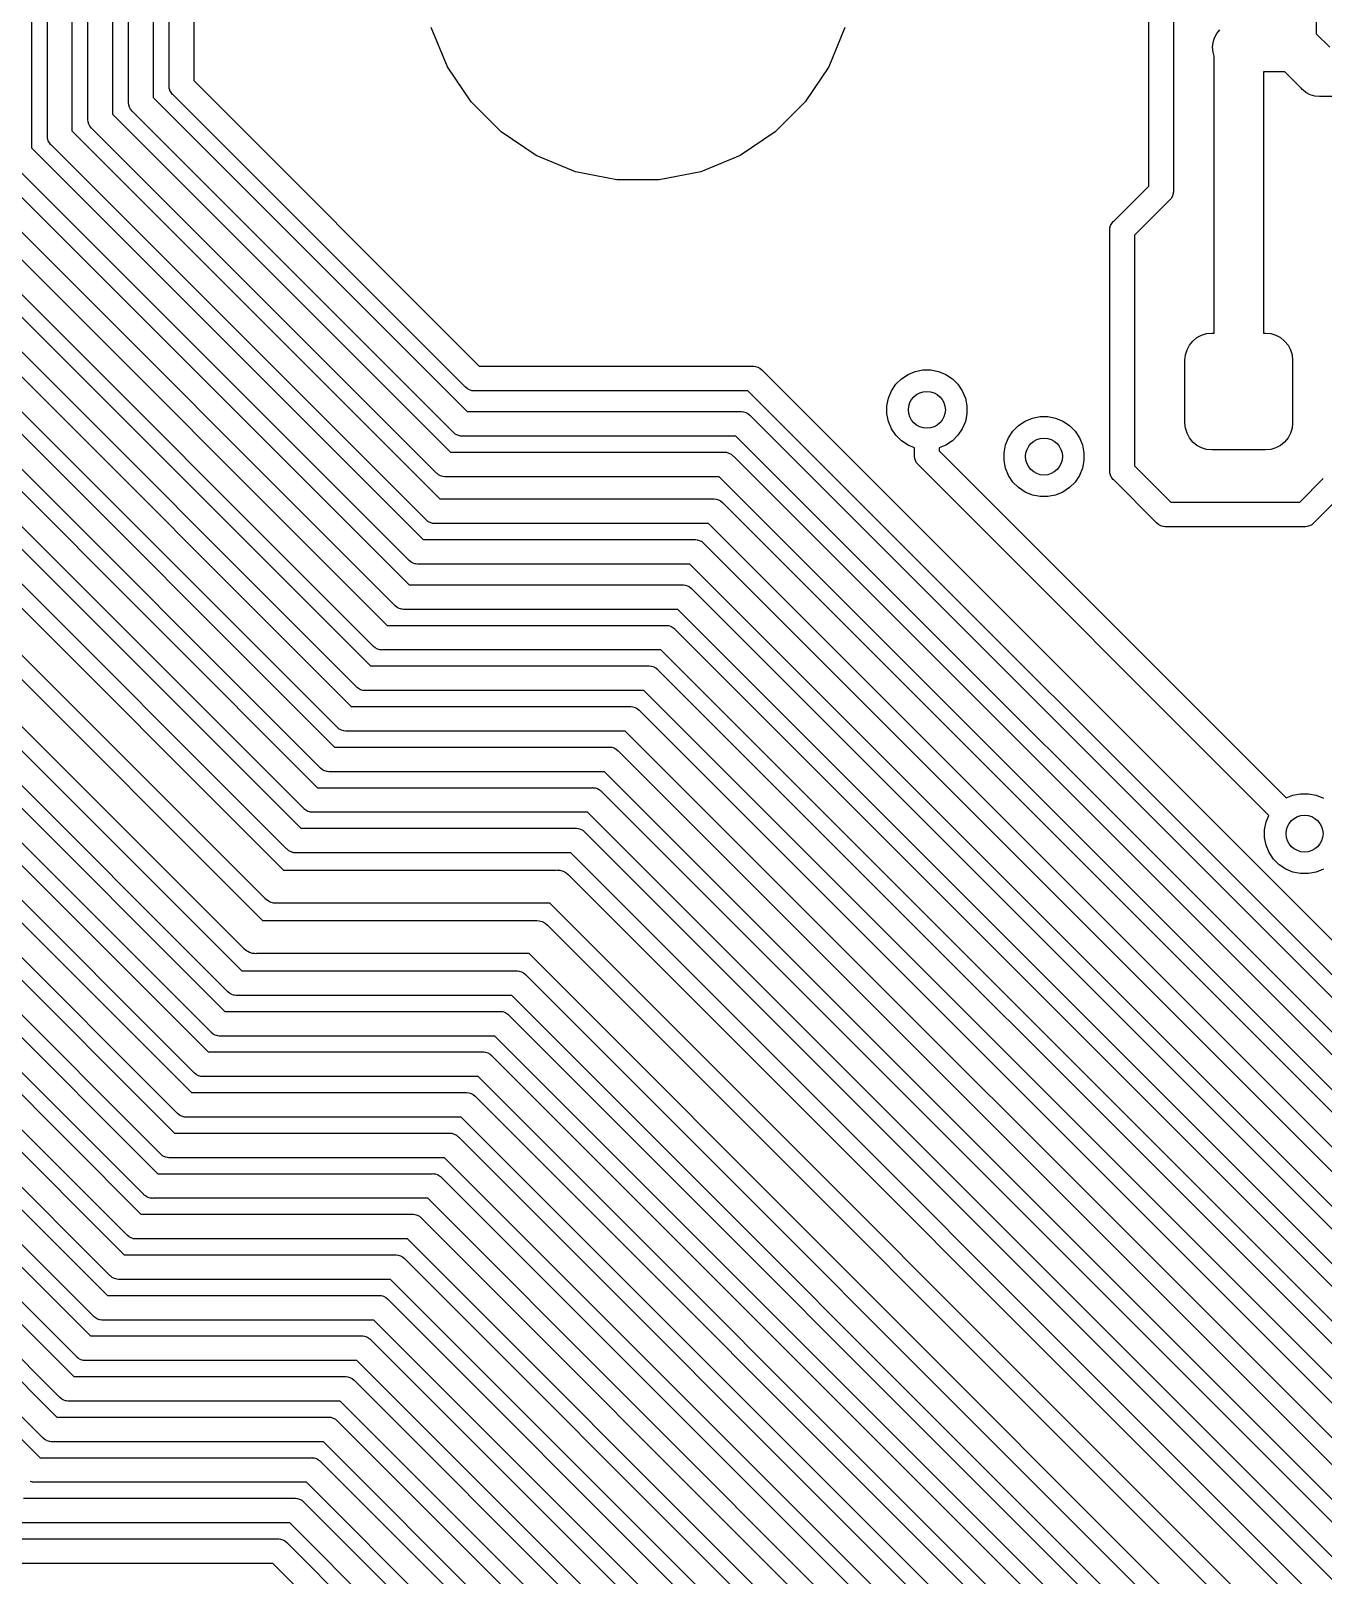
# Model space of a CAD drawing. Extents: x 1 to 84, y 1 to 137.
# Drawn here: x 23.14 to 33.65, y 37.52 to 50.08 of the extents above; entities that cross this region are included whole.
import ezdxf

# ---------------------------------------------------------------- set-up
doc = ezdxf.new("R2010")
doc.units = 0
doc.layers.add('BLACK', color=7, linetype='CONTINUOUS')

msp = doc.modelspace()

# ---------------------------------------------------------------- linework, layer by layer
at = {"layer": 'BLACK', "linetype": 'CONTINUOUS'}
for p, q in [((23.14, 108.799), (23.14, 49.1326)), ((23.27, 49.2328), (23.27, 108.698)), ((23.47, 108.662), (23.47, 49.2693)), ((23.6, 49.3695), (23.6, 108.395)), ((23.8, 108.359), (23.8, 49.406)), ((23.93, 49.5062), (23.93, 108.125)), ((24.13, 108.089), (24.13, 49.5427)), ((24.26, 49.6429), (24.26, 107.955)), ((24.46, 107.919), (24.46, 49.6794)), ((32.2305, 48.8209), (32.2305, 52.3001)), ((32.4305, 52.3366), (32.4305, 48.7844)), ((33.5935, 51.0037), (33.5935, 50.0593)), ((26.5252, 49.7921), (26.3933, 50.1105)), ((29.7587, 50.1105), (29.6268, 49.7921)), ((32.7529, 49.9892), (32.7643, 50.0269)), ((32.7643, 50.0269), (32.7829, 50.0617)), ((32.7829, 50.0617), (32.8079, 50.0921)), ((33.5935, 50.0593), (33.7028, 49.95)), ((32.749, 49.95), (32.7529, 49.9892)), ((32.7529, 49.9108), (32.749, 49.95)), ((32.7625, 49.8791), (32.7529, 49.9108)), ((32.7625, 47.625), (32.7625, 49.8791)), ((26.7167, 49.5054), (26.5252, 49.7921)), ((29.6268, 49.7921), (29.4353, 49.5054)), ((33.3372, 49.75), (33.1625, 49.75)), ((33.1625, 49.75), (33.1625, 47.625)), ((33.4716, 49.6155), (33.3372, 49.75)), ((24.2595, 49.638), (24.26, 49.6429)), ((24.2615, 49.6184), (24.2595, 49.638)), ((24.2665, 49.6018), (24.2615, 49.6184)), ((24.46, 49.6794), (26.7839, 47.3555)), ((23.9295, 49.5013), (23.93, 49.5062)), ((23.9315, 49.4817), (23.9295, 49.5013)), ((24.13, 49.5427), (26.6857, 46.987)), ((24.2672, 49.5995), (24.2665, 49.6018)), ((24.2765, 49.5822), (24.2672, 49.5995)), ((24.289, 49.5669), (24.2765, 49.5822)), ((24.2928, 49.5638), (24.289, 49.5669)), ((26.6683, 47.1883), (24.2928, 49.5638)), ((26.9604, 49.2617), (26.7167, 49.5054)), ((29.4353, 49.5054), (29.1916, 49.2617)), ((33.4779, 49.6079), (33.4716, 49.6155)), ((33.4855, 49.6016), (33.4779, 49.6079)), ((33.5083, 49.5829), (33.4855, 49.6016)), ((33.4855, 49.6016), (33.4855, 49.6016)), ((33.5431, 49.5643), (33.5083, 49.5829)), ((33.5808, 49.5529), (33.5431, 49.5643)), ((33.62, 49.549), (33.5808, 49.5529)), ((33.6298, 49.55), (33.62, 49.549)), ((34.02, 49.55), (33.6298, 49.55)), ((23.5995, 49.3646), (23.6, 49.3695)), ((23.8, 49.406), (26.549, 46.657)), ((23.9371, 49.4631), (23.9315, 49.4817)), ((23.9372, 49.4628), (23.9371, 49.4631)), ((23.9465, 49.4455), (23.9372, 49.4628)), ((23.959, 49.4302), (23.9465, 49.4455)), ((23.9628, 49.4271), (23.959, 49.4302)), ((26.5701, 46.8198), (23.9628, 49.4271)), ((23.47, 49.2693), (26.4633, 46.276)), ((23.6, 49.3597), (23.5995, 49.3646)), ((23.6014, 49.345), (23.6, 49.3597)), ((23.6, 49.3597), (23.6, 49.3597)), ((23.6072, 49.3261), (23.6014, 49.345)), ((23.6165, 49.3088), (23.6072, 49.3261)), ((23.6289, 49.2935), (23.6165, 49.3088)), ((23.6328, 49.2904), (23.6289, 49.2935)), ((26.4334, 46.4898), (23.6328, 49.2904)), ((27.2471, 49.0702), (26.9604, 49.2617)), ((29.1916, 49.2617), (28.9049, 49.0702)), ((23.14, 49.1326), (26.3266, 45.946)), ((23.2695, 49.2279), (23.27, 49.2328)), ((23.2714, 49.2083), (23.2695, 49.2279)), ((23.2771, 49.1898), (23.2714, 49.2083)), ((23.2772, 49.1894), (23.2771, 49.1898)), ((23.2864, 49.1721), (23.2772, 49.1894)), ((23.2989, 49.1568), (23.2864, 49.1721)), ((23.3027, 49.1537), (23.2989, 49.1568)), ((26.3477, 46.1088), (23.3027, 49.1537)), ((22.8, 48.9899), (26.2124, 45.5775)), ((26.211, 45.7787), (22.9727, 49.017)), ((27.5655, 48.9383), (27.2471, 49.0702)), ((28.9049, 49.0702), (28.5865, 48.9383)), ((26.0968, 45.4103), (22.6328, 48.8743)), ((27.9036, 48.871), (27.5655, 48.9383)), ((28.2484, 48.871), (27.9036, 48.871)), ((28.5865, 48.9383), (28.2484, 48.871)), ((22.47, 48.8119), (26.0344, 45.2475)), ((31.9458, 48.5362), (32.2305, 48.8209)), ((32.4233, 48.741), (32.4202, 48.7351)), ((32.4291, 48.7599), (32.4233, 48.741)), ((32.4296, 48.7656), (32.4291, 48.7599)), ((32.4305, 48.7746), (32.4296, 48.7656)), ((32.4305, 48.7844), (32.431, 48.7795)), ((32.431, 48.7795), (32.4305, 48.7746)), ((32.4305, 48.7746), (32.4305, 48.7746)), ((22.14, 48.6752), (25.8977, 44.9175)), ((25.9188, 45.0802), (22.3028, 48.6963)), ((32.3977, 48.7053), (32.113, 48.4206)), ((32.4016, 48.7084), (32.3977, 48.7053)), ((32.414, 48.7237), (32.4016, 48.7084)), ((32.4202, 48.7351), (32.414, 48.7237)), ((21.81, 48.5194), (25.7419, 44.5875)), ((25.7821, 44.7502), (21.9727, 48.5596)), ((31.9144, 48.4816), (31.9202, 48.5005)), ((31.9202, 48.5005), (31.9295, 48.5178)), ((31.9295, 48.5178), (31.9419, 48.5331)), ((31.9419, 48.5331), (31.9458, 48.5362)), ((21.48, 48.3828), (25.6053, 44.2575)), ((25.6263, 44.4202), (21.6427, 48.4038)), ((31.9125, 48.462), (31.913, 48.4669)), ((31.913, 48.4571), (31.9125, 48.462)), ((31.913, 48.4669), (31.9144, 48.4816)), ((31.913, 48.4669), (31.913, 48.4669)), ((31.913, 46.5099), (31.913, 48.4571)), ((32.113, 48.4206), (32.113, 46.5464)), ((21.1499, 48.2461), (25.4686, 43.9275)), ((25.4897, 44.0902), (21.3127, 48.2672)), ((25.353, 43.7602), (20.9827, 48.1305)), ((25.2163, 43.4302), (20.6527, 47.9938)), ((20.8199, 48.1094), (25.3319, 43.5974)), ((20.4799, 47.9685), (25.191, 43.2574)), ((20.0699, 47.7987), (25.0212, 42.8474)), ((25.035, 43.0317), (20.2542, 47.8125)), ((19.6599, 47.6289), (24.8514, 42.4374)), ((24.8651, 42.6216), (19.8441, 47.6426)), ((32.6222, 47.5881), (32.66, 47.6083)), ((32.66, 47.6083), (32.7011, 47.6208)), ((32.7011, 47.6208), (32.7437, 47.625)), ((32.7437, 47.625), (32.7625, 47.625)), ((33.1625, 47.625), (33.1812, 47.625)), ((33.1812, 47.625), (33.2239, 47.6208)), ((33.2239, 47.6208), (33.265, 47.6083)), ((33.265, 47.6083), (33.3028, 47.5881)), ((19.3299, 47.4922), (24.7147, 42.1074)), ((24.7358, 42.2702), (19.4927, 47.5133)), ((32.5292, 47.4489), (32.5417, 47.49)), ((32.5417, 47.49), (32.5619, 47.5278)), ((32.5619, 47.5278), (32.5891, 47.5609)), ((32.5891, 47.5609), (32.6222, 47.5881)), ((33.3028, 47.5881), (33.3359, 47.5609)), ((33.3359, 47.5609), (33.3631, 47.5278)), ((33.3631, 47.5278), (33.3833, 47.49)), ((33.3833, 47.49), (33.3958, 47.4489)), ((24.5991, 41.9402), (19.1627, 47.3766)), ((32.525, 47.4062), (32.5292, 47.4489)), ((32.525, 46.8937), (32.525, 47.4062)), ((33.3958, 47.4489), (33.4, 47.4062)), ((33.4, 47.4062), (33.4, 46.8937)), ((24.4624, 41.6101), (18.8326, 47.2399)), ((18.9999, 47.3555), (24.578, 41.7774)), ((26.7839, 47.3555), (29.0063, 47.3555)), ((29.0063, 47.3555), (29.0112, 47.356)), ((29.0112, 47.356), (29.0161, 47.3555)), ((29.0161, 47.3555), (29.0161, 47.3555)), ((29.0161, 47.3555), (29.0308, 47.3541)), ((29.0308, 47.3541), (29.0497, 47.3483)), ((29.0497, 47.3483), (29.067, 47.339)), ((29.067, 47.339), (29.0823, 47.3266)), ((29.0823, 47.3266), (29.0854, 47.3227)), ((29.0854, 47.3227), (35.8505, 40.5576)), ((30.1731, 47.2087), (30.2183, 47.2539)), ((30.2183, 47.2539), (30.2716, 47.2895)), ((30.2716, 47.2895), (30.3307, 47.314)), ((30.3307, 47.314), (30.3935, 47.3265)), ((30.3935, 47.3265), (30.4575, 47.3265)), ((30.4575, 47.3265), (30.5203, 47.314)), ((30.5203, 47.314), (30.5794, 47.2895)), ((30.5794, 47.2895), (30.6327, 47.2539)), ((30.6327, 47.2539), (30.6779, 47.2087)), ((18.6699, 47.2188), (24.4413, 41.4474)), ((26.6714, 47.1844), (26.6683, 47.1883)), ((26.6867, 47.172), (26.6714, 47.1844)), ((26.704, 47.1627), (26.6867, 47.172)), ((26.7229, 47.1569), (26.704, 47.1627)), ((26.7425, 47.155), (26.7229, 47.1569)), ((26.7474, 47.1555), (26.7425, 47.155)), ((28.9698, 47.1555), (26.7474, 47.1555)), ((35.7349, 40.3904), (28.9698, 47.1555)), ((30.113, 47.0963), (30.1375, 47.1554)), ((30.1375, 47.1554), (30.1731, 47.2087)), ((30.6779, 47.2087), (30.7135, 47.1554)), ((30.7135, 47.1554), (30.738, 47.0963)), ((18.3399, 47.0821), (24.3046, 41.1174)), ((24.3257, 41.2801), (18.5026, 47.1032)), ((26.6857, 46.987), (28.9081, 46.987)), ((28.9081, 46.987), (28.913, 46.9875)), ((28.913, 46.9875), (28.9179, 46.987)), ((28.9179, 46.987), (28.9179, 46.987)), ((28.9179, 46.987), (28.9326, 46.9856)), ((28.9326, 46.9856), (28.9514, 46.9798)), ((28.9514, 46.9798), (28.9688, 46.9706)), ((30.1005, 47.0335), (30.113, 47.0963)), ((30.1005, 46.9695), (30.1005, 47.0335)), ((30.738, 47.0963), (30.7505, 47.0335)), ((30.7505, 47.0335), (30.7505, 46.9695)), ((18.0099, 46.9454), (24.1679, 40.7874)), ((24.189, 40.9501), (18.1726, 46.9665)), ((28.9688, 46.9706), (28.984, 46.9581)), ((28.984, 46.9581), (28.9872, 46.9542)), ((28.9872, 46.9542), (35.7214, 40.22)), ((30.113, 46.9067), (30.1005, 46.9695)), ((30.1375, 46.8476), (30.113, 46.9067)), ((30.738, 46.9067), (30.7135, 46.8476)), ((30.7505, 46.9695), (30.738, 46.9067)), ((31.1256, 46.8277), (31.1708, 46.8729)), ((31.1708, 46.8729), (31.2241, 46.9085)), ((31.2241, 46.9085), (31.2832, 46.933)), ((31.2832, 46.933), (31.346, 46.9455)), ((31.346, 46.9455), (31.41, 46.9455)), ((31.41, 46.9455), (31.4728, 46.933)), ((31.4728, 46.933), (31.5319, 46.9085)), ((31.5319, 46.9085), (31.5852, 46.8729)), ((31.5852, 46.8729), (31.6304, 46.8277)), ((32.5292, 46.8511), (32.525, 46.8937)), ((33.4, 46.8937), (33.3958, 46.8511)), ((17.6798, 46.8087), (24.0312, 40.4573)), ((24.0523, 40.6201), (17.8426, 46.8298)), ((26.5732, 46.816), (26.5701, 46.8198)), ((26.5885, 46.8035), (26.5732, 46.816)), ((26.6058, 46.7942), (26.5885, 46.8035)), ((26.6159, 46.7911), (26.6058, 46.7942)), ((26.6247, 46.7885), (26.6159, 46.7911)), ((26.6283, 46.7881), (26.6247, 46.7885)), ((26.6394, 46.787), (26.6283, 46.7881)), ((26.6443, 46.7865), (26.6394, 46.787)), ((26.6394, 46.787), (26.6394, 46.787)), ((26.6492, 46.787), (26.6443, 46.7865)), ((28.8716, 46.787), (26.6492, 46.787)), ((35.6058, 40.0527), (28.8716, 46.787)), ((30.1731, 46.7943), (30.1375, 46.8476)), ((30.2183, 46.7491), (30.1731, 46.7943)), ((30.2716, 46.7135), (30.2183, 46.7491)), ((30.6327, 46.7491), (30.5794, 46.7135)), ((30.6779, 46.7943), (30.6327, 46.7491)), ((30.7135, 46.8476), (30.6779, 46.7943)), ((31.0655, 46.7153), (31.09, 46.7744)), ((31.09, 46.7744), (31.1256, 46.8277)), ((31.6304, 46.8277), (31.666, 46.7744)), ((31.666, 46.7744), (31.6905, 46.7153)), ((32.5417, 46.81), (32.5292, 46.8511)), ((32.5619, 46.7722), (32.5417, 46.81)), ((32.5891, 46.7391), (32.5619, 46.7722)), ((32.6222, 46.7119), (32.5891, 46.7391)), ((33.3359, 46.7391), (33.3028, 46.7119)), ((33.3631, 46.7722), (33.3359, 46.7391)), ((33.3833, 46.81), (33.3631, 46.7722)), ((33.3958, 46.8511), (33.3833, 46.81)), ((17.3498, 46.672), (23.8945, 40.1273)), ((23.9156, 40.2901), (17.5126, 46.6931)), ((26.549, 46.657), (28.7714, 46.657)), ((28.7714, 46.657), (28.7763, 46.6575)), ((28.7763, 46.6575), (28.7812, 46.657)), ((28.7812, 46.657), (28.7812, 46.657)), ((28.7812, 46.657), (28.7959, 46.6556)), ((28.7959, 46.6556), (28.8147, 46.6498)), ((28.8147, 46.6498), (28.8321, 46.6405)), ((28.8321, 46.6405), (28.8473, 46.6281)), ((28.8473, 46.6281), (28.8505, 46.6242)), ((28.8505, 46.6242), (35.5847, 39.89)), ((30.3255, 46.6911), (30.2716, 46.7135)), ((30.325, 46.6261), (30.3255, 46.631)), ((30.3255, 46.6212), (30.325, 46.6261)), ((30.3255, 46.631), (30.3255, 46.6911)), ((30.3269, 46.6065), (30.3255, 46.6212)), ((30.3255, 46.6212), (30.3255, 46.6212)), ((30.3327, 46.5877), (30.3269, 46.6065)), ((30.5794, 46.7135), (30.5255, 46.6911)), ((30.5255, 46.6911), (30.5255, 46.6675)), ((30.5255, 46.6675), (33.3494, 43.8437)), ((31.053, 46.6525), (31.0655, 46.7153)), ((31.053, 46.5885), (31.053, 46.6525)), ((31.6905, 46.7153), (31.703, 46.6525)), ((31.703, 46.6525), (31.703, 46.5885)), ((32.66, 46.6917), (32.6222, 46.7119)), ((32.7011, 46.6792), (32.66, 46.6917)), ((32.7437, 46.675), (32.7011, 46.6792)), ((33.1812, 46.675), (32.7437, 46.675)), ((33.2239, 46.6792), (33.1812, 46.675)), ((33.265, 46.6917), (33.2239, 46.6792)), ((33.3028, 46.7119), (33.265, 46.6917)), ((17.0198, 46.5353), (23.7578, 39.7973)), ((23.7789, 39.9601), (17.1826, 46.5564)), ((26.4365, 46.4859), (26.4334, 46.4898)), ((26.4403, 46.4828), (26.4365, 46.4859)), ((26.444, 46.4799), (26.4403, 46.4828)), ((26.4403, 46.4828), (26.4403, 46.4828)), ((26.4518, 46.4735), (26.444, 46.4799)), ((30.342, 46.5703), (30.3327, 46.5877)), ((30.3544, 46.5551), (30.342, 46.5703)), ((30.3583, 46.5519), (30.3544, 46.5551)), ((33.2079, 43.7022), (30.3583, 46.5519)), ((31.0655, 46.5257), (31.053, 46.5885)), ((31.09, 46.4666), (31.0655, 46.5257)), ((31.6905, 46.5257), (31.666, 46.4666)), ((31.703, 46.5885), (31.6905, 46.5257)), ((31.9125, 46.505), (31.913, 46.5099)), ((31.9144, 46.4854), (31.9125, 46.505)), ((31.9182, 46.4731), (31.9144, 46.4854)), ((32.113, 46.5464), (32.4094, 46.25)), ((16.6898, 46.3986), (23.6211, 39.4673)), ((23.6422, 39.6301), (16.8526, 46.4197)), ((26.4691, 46.4642), (26.4518, 46.4735)), ((26.488, 46.4584), (26.4691, 46.4642)), ((26.5027, 46.457), (26.488, 46.4584)), ((26.5076, 46.4565), (26.5027, 46.457)), ((26.5027, 46.457), (26.5027, 46.457)), ((26.5125, 46.457), (26.5076, 46.4565)), ((28.7349, 46.457), (26.5125, 46.457)), ((35.4691, 39.7227), (28.7349, 46.457)), ((31.1256, 46.4133), (31.09, 46.4666)), ((31.1708, 46.3681), (31.1256, 46.4133)), ((31.2241, 46.3325), (31.1708, 46.3681)), ((31.5852, 46.3681), (31.5319, 46.3325)), ((31.6304, 46.4133), (31.5852, 46.3681)), ((31.666, 46.4666), (31.6304, 46.4133)), ((31.9202, 46.4665), (31.9182, 46.4731)), ((31.9295, 46.4492), (31.9202, 46.4665)), ((31.9419, 46.4339), (31.9295, 46.4492)), ((31.9458, 46.4308), (31.9419, 46.4339)), ((32.2938, 46.0828), (31.9458, 46.4308)), ((33.4586, 46.25), (33.65, 46.4414)), ((16.3598, 46.2619), (23.4844, 39.1373)), ((23.5055, 39.3001), (16.5226, 46.283)), ((26.4633, 46.276), (28.6857, 46.276)), ((28.6857, 46.276), (28.6906, 46.2765)), ((28.6906, 46.2765), (28.6955, 46.276)), ((28.6955, 46.276), (28.6955, 46.276)), ((28.6955, 46.276), (28.7102, 46.2746)), ((28.7102, 46.2746), (28.729, 46.2688)), ((28.729, 46.2688), (28.7464, 46.2595)), ((28.7464, 46.2595), (28.7616, 46.2471)), ((28.7616, 46.2471), (28.7648, 46.2432)), ((28.7648, 46.2432), (35.448, 39.56)), ((31.2832, 46.308), (31.2241, 46.3325)), ((31.346, 46.2955), (31.2832, 46.308)), ((31.41, 46.2955), (31.346, 46.2955)), ((31.4728, 46.308), (31.41, 46.2955)), ((31.5319, 46.3325), (31.4728, 46.308)), ((32.4094, 46.25), (33.4586, 46.25)), ((33.8172, 46.3258), (33.5742, 46.0828)), ((16.0298, 46.1252), (23.3477, 38.8073)), ((23.3688, 38.9701), (16.1926, 46.1463)), ((26.3508, 46.1049), (26.3477, 46.1088)), ((26.3661, 46.0925), (26.3508, 46.1049)), ((15.6998, 45.9885), (23.211, 38.4773)), ((23.2321, 38.64), (15.8625, 46.0096)), ((26.3741, 46.0881), (26.3661, 46.0925)), ((26.3834, 46.0832), (26.3741, 46.0881)), ((26.4023, 46.0774), (26.3834, 46.0832)), ((26.4041, 46.0773), (26.4023, 46.0774)), ((26.417, 46.076), (26.4041, 46.0773)), ((26.4219, 46.0755), (26.417, 46.076)), ((26.417, 46.076), (26.417, 46.076)), ((26.4268, 46.076), (26.4219, 46.0755)), ((28.6492, 46.076), (26.4268, 46.076)), ((35.3324, 39.3927), (28.6492, 46.076)), ((32.2969, 46.0789), (32.2938, 46.0828)), ((32.3122, 46.0665), (32.2969, 46.0789)), ((32.3164, 46.0642), (32.3122, 46.0665)), ((32.3295, 46.0572), (32.3164, 46.0642)), ((32.3484, 46.0514), (32.3295, 46.0572)), ((32.3502, 46.0513), (32.3484, 46.0514)), ((32.3631, 46.05), (32.3502, 46.0513)), ((32.368, 46.0495), (32.3631, 46.05)), ((32.3631, 46.05), (32.3631, 46.05)), ((32.3729, 46.05), (32.368, 46.0495)), ((33.4951, 46.05), (32.3729, 46.05)), ((33.5, 46.0495), (33.4951, 46.05)), ((33.5049, 46.05), (33.5, 46.0495)), ((33.5196, 46.0514), (33.5049, 46.05)), ((33.5049, 46.05), (33.5049, 46.05)), ((33.5385, 46.0572), (33.5196, 46.0514)), ((33.5558, 46.0665), (33.5385, 46.0572)), ((33.5711, 46.0789), (33.5558, 46.0665)), ((33.5742, 46.0828), (33.5711, 46.0789)), ((26.3266, 45.946), (28.5324, 45.946)), ((28.5324, 45.946), (28.5373, 45.9465)), ((28.5373, 45.9465), (28.5422, 45.946)), ((28.5422, 45.946), (28.5422, 45.946)), ((28.5422, 45.946), (28.5569, 45.9445)), ((28.5569, 45.9445), (28.5758, 45.9388)), ((28.5758, 45.9388), (28.5931, 45.9295)), ((28.5931, 45.9295), (28.6084, 45.917)), ((28.6084, 45.917), (28.6115, 45.9132)), ((28.6115, 45.9132), (35.333, 39.1917)), ((26.2141, 45.7749), (26.211, 45.7787)), ((26.2294, 45.7624), (26.2141, 45.7749)), ((26.2467, 45.7532), (26.2294, 45.7624)), ((26.2599, 45.7492), (26.2467, 45.7532)), ((26.2656, 45.7474), (26.2599, 45.7492)), ((26.2674, 45.7473), (26.2656, 45.7474)), ((26.2803, 45.746), (26.2674, 45.7473)), ((26.2852, 45.7455), (26.2803, 45.746)), ((26.2803, 45.746), (26.2803, 45.746)), ((26.2901, 45.746), (26.2852, 45.7455)), ((28.4959, 45.746), (26.2901, 45.746)), ((35.2174, 39.0245), (28.4959, 45.746)), ((26.2124, 45.5775), (28.4342, 45.5775)), ((28.4342, 45.5775), (28.4391, 45.578)), ((28.4391, 45.578), (28.444, 45.5775)), ((28.444, 45.5775), (28.444, 45.5775)), ((28.444, 45.5775), (28.4587, 45.5761)), ((28.4587, 45.5761), (28.4775, 45.5703)), ((28.4775, 45.5703), (28.4949, 45.561)), ((28.4949, 45.561), (28.5101, 45.5486)), ((28.5101, 45.5486), (28.5133, 45.5447)), ((28.5133, 45.5447), (35.1333, 38.9247)), ((26.0999, 45.4064), (26.0968, 45.4103)), ((26.1152, 45.394), (26.0999, 45.4064)), ((26.1325, 45.3847), (26.1152, 45.394)), ((26.1426, 45.3816), (26.1325, 45.3847)), ((26.1514, 45.3789), (26.1426, 45.3816)), ((26.155, 45.3786), (26.1514, 45.3789)), ((26.1661, 45.3775), (26.155, 45.3786)), ((26.171, 45.377), (26.1661, 45.3775)), ((26.1661, 45.3775), (26.1661, 45.3775)), ((26.1759, 45.3775), (26.171, 45.377)), ((28.3977, 45.3775), (26.1759, 45.3775)), ((34.9924, 38.7828), (28.3977, 45.3775)), ((26.0344, 45.2475), (28.2975, 45.2475)), ((28.2975, 45.2475), (28.3024, 45.248)), ((28.3024, 45.248), (28.3073, 45.2475)), ((28.3073, 45.2475), (28.3073, 45.2475)), ((28.3073, 45.2475), (28.322, 45.246)), ((28.322, 45.246), (28.3408, 45.2403)), ((28.3408, 45.2403), (28.3582, 45.231)), ((28.3582, 45.231), (28.3734, 45.2185)), ((28.3734, 45.2185), (28.3766, 45.2147)), ((28.3766, 45.2147), (35.0708, 38.5205)), ((25.922, 45.0764), (25.9188, 45.0802)), ((25.9372, 45.0639), (25.922, 45.0764)), ((25.9546, 45.0547), (25.9372, 45.0639)), ((25.9677, 45.0507), (25.9546, 45.0547)), ((25.9734, 45.0489), (25.9677, 45.0507)), ((25.9754, 45.0487), (25.9734, 45.0489)), ((25.9881, 45.0475), (25.9754, 45.0487)), ((25.993, 45.047), (25.9881, 45.0475)), ((25.9881, 45.0475), (25.9881, 45.0475)), ((25.9979, 45.0475), (25.993, 45.047)), ((28.261, 45.0475), (25.9979, 45.0475)), ((34.944, 38.3644), (28.261, 45.0475)), ((25.8977, 44.9175), (28.1596, 44.9175)), ((28.1596, 44.9175), (28.1645, 44.918)), ((28.1645, 44.918), (28.1841, 44.916)), ((28.1841, 44.916), (28.203, 44.9103)), ((28.203, 44.9103), (28.203, 44.9103)), ((28.203, 44.9103), (28.2203, 44.901)), ((28.2203, 44.901), (28.2356, 44.8885)), ((28.2356, 44.8885), (28.2387, 44.8847)), ((28.2387, 44.8847), (35.0994, 38.0241)), ((25.7853, 44.7464), (25.7821, 44.7502)), ((25.7891, 44.7433), (25.7853, 44.7464)), ((25.8005, 44.7339), (25.7891, 44.7433)), ((25.7891, 44.7433), (25.7891, 44.7433)), ((25.8179, 44.7246), (25.8005, 44.7339)), ((25.8367, 44.7189), (25.8179, 44.7246)), ((25.8563, 44.717), (25.8367, 44.7189)), ((25.8612, 44.7175), (25.8563, 44.717)), ((28.1231, 44.7175), (25.8612, 44.7175)), ((34.9321, 37.9085), (28.1231, 44.7175)), ((25.7419, 44.5875), (28.0076, 44.5875)), ((28.0076, 44.5875), (28.0125, 44.588)), ((28.0125, 44.588), (28.0174, 44.5875)), ((28.0174, 44.5875), (28.0174, 44.5875)), ((28.0174, 44.5875), (28.0321, 44.586)), ((28.0321, 44.586), (28.051, 44.5803)), ((28.051, 44.5803), (28.0684, 44.571)), ((28.0684, 44.571), (28.0836, 44.5585)), ((28.0836, 44.5585), (28.0867, 44.5547)), ((28.0867, 44.5547), (34.7742, 37.8672)), ((25.6295, 44.4164), (25.6263, 44.4202)), ((25.6447, 44.4039), (25.6295, 44.4164)), ((25.6528, 44.3996), (25.6447, 44.4039)), ((25.6621, 44.3946), (25.6528, 44.3996)), ((25.6809, 44.3889), (25.6621, 44.3946)), ((25.6827, 44.3887), (25.6809, 44.3889)), ((25.6956, 44.3875), (25.6827, 44.3887)), ((25.7005, 44.387), (25.6956, 44.3875)), ((25.6956, 44.3875), (25.6956, 44.3875)), ((25.7054, 44.3875), (25.7005, 44.387)), ((27.9711, 44.3875), (25.7054, 44.3875)), ((34.6328, 37.7258), (27.9711, 44.3875)), ((25.6053, 44.2575), (27.8376, 44.2575)), ((27.8376, 44.2575), (27.8425, 44.2579)), ((27.8425, 44.2579), (27.8474, 44.2575)), ((27.8474, 44.2575), (27.8474, 44.2575)), ((27.8474, 44.2575), (27.8621, 44.256)), ((27.8621, 44.256), (27.881, 44.2503)), ((27.881, 44.2503), (27.8984, 44.241)), ((27.8984, 44.241), (27.9136, 44.2285)), ((27.9136, 44.2285), (27.9167, 44.2247)), ((27.9167, 44.2247), (34.7242, 37.4172)), ((25.4928, 44.0864), (25.4897, 44.0902)), ((25.508, 44.0739), (25.4928, 44.0864)), ((25.5254, 44.0646), (25.508, 44.0739)), ((25.5385, 44.0606), (25.5254, 44.0646)), ((25.5442, 44.0589), (25.5385, 44.0606)), ((25.546, 44.0587), (25.5442, 44.0589)), ((25.5589, 44.0575), (25.546, 44.0587)), ((25.5638, 44.057), (25.5589, 44.0575)), ((25.5589, 44.0575), (25.5589, 44.0575)), ((25.5687, 44.0575), (25.5638, 44.057)), ((27.8011, 44.0575), (25.5687, 44.0575)), ((34.5828, 37.2758), (27.8011, 44.0575)), ((25.4686, 43.9275), (27.7009, 43.9275)), ((27.7009, 43.9275), (27.7058, 43.9279)), ((27.7058, 43.9279), (27.7107, 43.9275)), ((27.7107, 43.9275), (27.7107, 43.9275)), ((27.7107, 43.9275), (27.7254, 43.926)), ((27.7254, 43.926), (27.7443, 43.9203)), ((27.7443, 43.9203), (27.7617, 43.911)), ((27.7617, 43.911), (27.7769, 43.8985)), ((27.7769, 43.8985), (27.78, 43.8947)), ((27.78, 43.8947), (35.5172, 36.1575)), ((33.3494, 43.8437), (33.4033, 43.866)), ((33.4033, 43.866), (33.4661, 43.8785)), ((33.4661, 43.8785), (33.5301, 43.8785)), ((33.5301, 43.8785), (33.5929, 43.866)), ((33.5929, 43.866), (33.6521, 43.8415)), ((25.3561, 43.7564), (25.353, 43.7602)), ((25.3713, 43.7439), (25.3561, 43.7564)), ((25.3887, 43.7346), (25.3713, 43.7439)), ((25.4018, 43.7306), (25.3887, 43.7346)), ((25.4075, 43.7289), (25.4018, 43.7306)), ((25.4095, 43.7287), (25.4075, 43.7289)), ((25.4222, 43.7274), (25.4095, 43.7287)), ((25.4271, 43.727), (25.4222, 43.7274)), ((25.4222, 43.7274), (25.4222, 43.7274)), ((25.432, 43.7274), (25.4271, 43.727)), ((27.6644, 43.7274), (25.432, 43.7274)), ((35.35, 36.0419), (27.6644, 43.7274)), ((25.3319, 43.5974), (27.5643, 43.5974)), ((27.5643, 43.5974), (27.5691, 43.5979)), ((27.5691, 43.5979), (27.574, 43.5974)), ((27.574, 43.5974), (27.574, 43.5974)), ((27.574, 43.5974), (27.5887, 43.596)), ((27.5887, 43.596), (27.6076, 43.5903)), ((27.6076, 43.5903), (27.625, 43.581)), ((33.1731, 43.5855), (33.1856, 43.6483)), ((33.1856, 43.6483), (33.2079, 43.7022)), ((27.625, 43.581), (27.6402, 43.5685)), ((27.6402, 43.5685), (27.6433, 43.5647)), ((27.6433, 43.5647), (35.1439, 36.0642)), ((33.1731, 43.5215), (33.1731, 43.5855)), ((33.1856, 43.4587), (33.1731, 43.5215)), ((25.2194, 43.4264), (25.2163, 43.4302)), ((25.2346, 43.4139), (25.2194, 43.4264)), ((25.252, 43.4046), (25.2346, 43.4139)), ((25.2651, 43.4006), (25.252, 43.4046)), ((25.2708, 43.3989), (25.2651, 43.4006)), ((25.2728, 43.3987), (25.2708, 43.3989)), ((25.2855, 43.3974), (25.2728, 43.3987)), ((25.2904, 43.397), (25.2855, 43.3974)), ((25.2855, 43.3974), (25.2855, 43.3974)), ((25.2953, 43.3974), (25.2904, 43.397)), ((27.5277, 43.3974), (25.2953, 43.3974)), ((34.9766, 35.9486), (27.5277, 43.3974)), ((33.2101, 43.3995), (33.1856, 43.4587)), ((33.2457, 43.3463), (33.2101, 43.3995)), ((33.2909, 43.301), (33.2457, 43.3463)), ((25.191, 43.2574), (27.4072, 43.2574)), ((27.4072, 43.2574), (27.4138, 43.2581)), ((27.4138, 43.2581), (27.4204, 43.2574)), ((27.4204, 43.2574), (27.4204, 43.2574)), ((27.4204, 43.2574), (27.4403, 43.2555)), ((27.4403, 43.2555), (27.4657, 43.2478)), ((27.4657, 43.2478), (27.4892, 43.2352)), ((27.4892, 43.2352), (27.5097, 43.2183)), ((27.5097, 43.2183), (27.514, 43.2132)), ((27.514, 43.2132), (34.7908, 35.9364)), ((33.3442, 43.2655), (33.2909, 43.301)), ((33.4033, 43.241), (33.3442, 43.2655)), ((33.4661, 43.2285), (33.4033, 43.241)), ((33.5301, 43.2285), (33.4661, 43.2285)), ((33.5929, 43.241), (33.5301, 43.2285)), ((33.6521, 43.2655), (33.5929, 43.241)), ((25.0392, 43.0265), (25.035, 43.0317)), ((25.0597, 43.0096), (25.0392, 43.0265)), ((25.0832, 42.9971), (25.0597, 43.0096)), ((25.1086, 42.9894), (25.0832, 42.9971)), ((25.1285, 42.9874), (25.1086, 42.9894)), ((25.1351, 42.9868), (25.1285, 42.9874)), ((25.1285, 42.9874), (25.1285, 42.9874)), ((25.1417, 42.9874), (25.1351, 42.9868)), ((27.3579, 42.9874), (25.1417, 42.9874)), ((34.565, 35.7803), (27.3579, 42.9874)), ((25.0212, 42.8474), (27.2374, 42.8474)), ((27.2374, 42.8474), (27.244, 42.8481)), ((27.244, 42.8481), (27.2506, 42.8474)), ((27.2506, 42.8474), (27.2506, 42.8474)), ((27.2506, 42.8474), (27.2704, 42.8455)), ((27.2704, 42.8455), (27.2959, 42.8377)), ((27.2959, 42.8377), (27.3193, 42.8252)), ((27.3193, 42.8252), (27.3399, 42.8083)), ((27.3399, 42.8083), (27.3441, 42.8032)), ((27.3441, 42.8032), (34.3808, 35.7665)), ((24.8694, 42.6165), (24.8651, 42.6216)), ((24.8899, 42.5996), (24.8694, 42.6165)), ((24.9, 42.5942), (24.8899, 42.5996)), ((24.9134, 42.5871), (24.9, 42.5942)), ((24.9388, 42.5794), (24.9134, 42.5871)), ((24.9586, 42.5774), (24.9388, 42.5794)), ((24.9587, 42.5774), (24.9586, 42.5774)), ((24.9653, 42.5768), (24.9587, 42.5774)), ((24.9719, 42.5774), (24.9653, 42.5768)), ((27.1881, 42.5774), (24.9719, 42.5774)), ((34.155, 35.6105), (27.1881, 42.5774)), ((24.8514, 42.4374), (27.0838, 42.4374)), ((27.0838, 42.4374), (27.0886, 42.4379)), ((27.0886, 42.4379), (27.0935, 42.4374)), ((27.0935, 42.4374), (27.0936, 42.4374)), ((27.0936, 42.4374), (27.1083, 42.436)), ((27.1083, 42.436), (27.1271, 42.4302)), ((27.1271, 42.4302), (27.1445, 42.421)), ((27.1445, 42.421), (27.1597, 42.4085)), ((27.1597, 42.4085), (27.1628, 42.4046)), ((27.1628, 42.4046), (33.9773, 35.5902)), ((24.7389, 42.2664), (24.7358, 42.2702)), ((24.7541, 42.2539), (24.7389, 42.2664)), ((24.7715, 42.2446), (24.7541, 42.2539)), ((24.7846, 42.2406), (24.7715, 42.2446)), ((24.7903, 42.2389), (24.7846, 42.2406)), ((24.7922, 42.2387), (24.7903, 42.2389)), ((24.805, 42.2374), (24.7922, 42.2387)), ((24.8099, 42.2369), (24.805, 42.2374)), ((24.805, 42.2374), (24.805, 42.2374)), ((24.8148, 42.2374), (24.8099, 42.2369)), ((27.0472, 42.2374), (24.8148, 42.2374)), ((33.81, 35.4746), (27.0472, 42.2374)), ((24.7147, 42.1074), (26.9471, 42.1074)), ((26.9471, 42.1074), (26.952, 42.1079)), ((26.952, 42.1079), (26.9569, 42.1074)), ((26.9569, 42.1074), (26.9569, 42.1074)), ((26.9569, 42.1074), (26.9716, 42.1059)), ((26.9716, 42.1059), (26.9904, 42.1002)), ((26.9904, 42.1002), (27.0078, 42.0909)), ((27.0078, 42.0909), (27.023, 42.0784)), ((27.023, 42.0784), (27.0261, 42.0746)), ((27.0261, 42.0746), (33.6473, 35.4535)), ((24.6022, 41.9363), (24.5991, 41.9402)), ((24.6174, 41.9238), (24.6022, 41.9363)), ((24.6348, 41.9146), (24.6174, 41.9238)), ((24.6479, 41.9106), (24.6348, 41.9146)), ((24.6536, 41.9088), (24.6479, 41.9106)), ((24.6557, 41.9086), (24.6536, 41.9088)), ((24.6683, 41.9074), (24.6557, 41.9086)), ((24.6684, 41.9074), (24.6683, 41.9074)), ((24.6732, 41.9069), (24.6684, 41.9074)), ((24.6781, 41.9074), (24.6732, 41.9069)), ((26.9105, 41.9074), (24.6781, 41.9074)), ((33.48, 35.3379), (26.9105, 41.9074)), ((24.578, 41.7774), (26.8104, 41.7774)), ((26.8104, 41.7774), (26.8153, 41.7779)), ((26.8153, 41.7779), (26.8202, 41.7774)), ((26.8202, 41.7774), (26.8202, 41.7774)), ((26.8202, 41.7774), (26.8349, 41.7759)), ((26.8349, 41.7759), (26.8537, 41.7702)), ((26.8537, 41.7702), (26.8711, 41.7609)), ((26.8711, 41.7609), (26.8863, 41.7484)), ((26.8863, 41.7484), (26.8894, 41.7446)), ((26.8894, 41.7446), (33.3172, 35.3168)), ((24.4655, 41.6063), (24.4624, 41.6101)), ((24.4807, 41.5938), (24.4655, 41.6063)), ((24.4981, 41.5846), (24.4807, 41.5938)), ((24.5112, 41.5806), (24.4981, 41.5846)), ((24.5169, 41.5788), (24.5112, 41.5806)), ((24.519, 41.5786), (24.5169, 41.5788)), ((24.5316, 41.5774), (24.519, 41.5786)), ((24.5317, 41.5774), (24.5316, 41.5774)), ((24.5366, 41.5769), (24.5317, 41.5774)), ((24.5414, 41.5774), (24.5366, 41.5769)), ((26.7738, 41.5774), (24.5414, 41.5774)), ((33.15, 35.2012), (26.7738, 41.5774)), ((24.4413, 41.4474), (26.6737, 41.4474)), ((26.6737, 41.4474), (26.6786, 41.4479)), ((26.6786, 41.4479), (26.6835, 41.4474)), ((26.6835, 41.4474), (26.6835, 41.4474)), ((26.6835, 41.4474), (26.6982, 41.4459)), ((26.6982, 41.4459), (26.717, 41.4402)), ((26.717, 41.4402), (26.7344, 41.4309)), ((26.7344, 41.4309), (26.7496, 41.4184)), ((26.7496, 41.4184), (26.7527, 41.4146)), ((26.7527, 41.4146), (32.8672, 35.3001)), ((24.3288, 41.2763), (24.3257, 41.2801)), ((24.344, 41.2638), (24.3288, 41.2763)), ((24.3614, 41.2545), (24.344, 41.2638)), ((24.3715, 41.2515), (24.3614, 41.2545)), ((24.3803, 41.2488), (24.3715, 41.2515)), ((24.3839, 41.2485), (24.3803, 41.2488)), ((24.395, 41.2474), (24.3839, 41.2485)), ((24.3999, 41.2469), (24.395, 41.2474)), ((24.395, 41.2474), (24.395, 41.2474)), ((24.4048, 41.2474), (24.3999, 41.2469)), ((26.6371, 41.2474), (24.4048, 41.2474)), ((32.7, 35.1845), (26.6371, 41.2474)), ((24.3046, 41.1174), (26.537, 41.1174)), ((26.537, 41.1174), (26.5419, 41.1178)), ((26.5419, 41.1178), (26.5468, 41.1174)), ((26.5468, 41.1174), (26.5468, 41.1174)), ((26.5468, 41.1174), (26.5615, 41.1159)), ((26.5615, 41.1159), (26.5803, 41.1102)), ((26.5803, 41.1102), (26.5977, 41.1009)), ((26.5977, 41.1009), (26.6129, 41.0884)), ((26.6129, 41.0884), (26.6161, 41.0846)), ((26.6161, 41.0846), (32.4172, 35.2834)), ((24.1921, 40.9463), (24.189, 40.9501)), ((24.1959, 40.9432), (24.1921, 40.9463)), ((24.1995, 40.9402), (24.1959, 40.9432)), ((24.1959, 40.9432), (24.1959, 40.9432)), ((24.2073, 40.9338), (24.1995, 40.9402)), ((24.2247, 40.9245), (24.2073, 40.9338)), ((24.2348, 40.9215), (24.2247, 40.9245)), ((24.2436, 40.9188), (24.2348, 40.9215)), ((24.2472, 40.9185), (24.2436, 40.9188)), ((24.2583, 40.9174), (24.2472, 40.9185)), ((24.2632, 40.9169), (24.2583, 40.9174)), ((24.2583, 40.9174), (24.2583, 40.9174)), ((24.2681, 40.9174), (24.2632, 40.9169)), ((26.5004, 40.9174), (24.2681, 40.9174)), ((32.25, 35.1678), (26.5004, 40.9174)), ((24.1679, 40.7874), (26.4003, 40.7874)), ((26.4003, 40.7874), (26.4052, 40.7878)), ((26.4052, 40.7878), (26.4101, 40.7874)), ((26.4101, 40.7874), (26.4101, 40.7874)), ((26.4101, 40.7874), (26.4248, 40.7859)), ((26.4248, 40.7859), (26.4436, 40.7802)), ((26.4436, 40.7802), (26.461, 40.7709)), ((26.461, 40.7709), (26.4762, 40.7584)), ((26.4762, 40.7584), (26.4794, 40.7546)), ((26.4794, 40.7546), (31.8672, 35.3667)), ((24.0554, 40.6163), (24.0523, 40.6201)), ((24.0592, 40.6132), (24.0554, 40.6163)), ((24.0628, 40.6102), (24.0592, 40.6132)), ((24.0592, 40.6132), (24.0592, 40.6132)), ((24.0706, 40.6038), (24.0628, 40.6102)), ((24.088, 40.5945), (24.0706, 40.6038)), ((24.1069, 40.5888), (24.088, 40.5945)), ((24.1216, 40.5874), (24.1069, 40.5888)), ((24.1265, 40.5869), (24.1216, 40.5874)), ((24.1216, 40.5874), (24.1216, 40.5874)), ((24.1314, 40.5874), (24.1265, 40.5869)), ((26.3638, 40.5874), (24.1314, 40.5874)), ((31.7, 35.2511), (26.3638, 40.5874)), ((24.0312, 40.4573), (26.2353, 40.4573)), ((26.2353, 40.4573), (26.2402, 40.4578)), ((26.2402, 40.4578), (26.2451, 40.4573)), ((26.2451, 40.4573), (26.2451, 40.4573)), ((26.2451, 40.4573), (26.2598, 40.4559)), ((26.2598, 40.4559), (26.2786, 40.4502)), ((26.2786, 40.4502), (26.296, 40.4409)), ((26.296, 40.4409), (26.3112, 40.4284)), ((26.3112, 40.4284), (26.3143, 40.4246)), ((26.3143, 40.4246), (31.5172, 35.2217)), ((23.9187, 40.2863), (23.9156, 40.2901)), ((23.9339, 40.2738), (23.9187, 40.2863)), ((23.9391, 40.2711), (23.9339, 40.2738)), ((23.9513, 40.2645), (23.9391, 40.2711)), ((23.9702, 40.2588), (23.9513, 40.2645)), ((23.972, 40.2586), (23.9702, 40.2588)), ((23.9849, 40.2573), (23.972, 40.2586)), ((23.9898, 40.2569), (23.9849, 40.2573)), ((23.9849, 40.2573), (23.9849, 40.2573)), ((23.9947, 40.2573), (23.9898, 40.2569)), ((26.1987, 40.2573), (23.9947, 40.2573)), ((31.35, 35.1061), (26.1987, 40.2573)), ((23.8945, 40.1273), (26.0986, 40.1273)), ((26.0986, 40.1273), (26.1035, 40.1278)), ((26.1035, 40.1278), (26.1084, 40.1273)), ((26.1084, 40.1273), (26.1084, 40.1273)), ((26.1084, 40.1273), (26.1231, 40.1259)), ((26.1231, 40.1259), (26.1419, 40.1202)), ((26.1419, 40.1202), (26.1593, 40.1109)), ((26.1593, 40.1109), (26.1745, 40.0984)), ((26.1745, 40.0984), (26.1776, 40.0946)), ((26.1776, 40.0946), (31.1872, 35.085)), ((23.782, 39.9563), (23.7789, 39.9601)), ((23.7973, 39.9438), (23.782, 39.9563)), ((23.8146, 39.9345), (23.7973, 39.9438)), ((23.8335, 39.9288), (23.8146, 39.9345)), ((23.8353, 39.9286), (23.8335, 39.9288)), ((23.8482, 39.9273), (23.8353, 39.9286)), ((23.8531, 39.9268), (23.8482, 39.9273)), ((23.8482, 39.9273), (23.8482, 39.9273)), ((23.858, 39.9273), (23.8531, 39.9268)), ((26.062, 39.9273), (23.858, 39.9273)), ((31.02, 34.9694), (26.062, 39.9273)), ((23.7578, 39.7973), (25.9619, 39.7973)), ((25.9619, 39.7973), (25.9668, 39.7978)), ((25.9668, 39.7978), (25.9717, 39.7973)), ((25.9717, 39.7973), (25.9717, 39.7973)), ((25.9717, 39.7973), (25.9864, 39.7959)), ((25.9864, 39.7959), (26.0052, 39.7902)), ((26.0052, 39.7902), (26.0226, 39.7809)), ((26.0226, 39.7809), (26.0378, 39.7684)), ((26.0378, 39.7684), (26.041, 39.7646)), ((26.041, 39.7646), (30.8572, 34.9483)), ((23.6453, 39.6263), (23.6422, 39.6301)), ((23.6606, 39.6138), (23.6453, 39.6263)), ((23.6686, 39.6094), (23.6606, 39.6138)), ((23.6779, 39.6045), (23.6686, 39.6094)), ((23.6968, 39.5988), (23.6779, 39.6045)), ((23.6986, 39.5986), (23.6968, 39.5988)), ((23.7115, 39.5973), (23.6986, 39.5986)), ((23.7164, 39.5968), (23.7115, 39.5973)), ((23.7115, 39.5973), (23.7115, 39.5973)), ((23.7213, 39.5973), (23.7164, 39.5968)), ((25.9253, 39.5973), (23.7213, 39.5973)), ((30.69, 34.8327), (25.9253, 39.5973)), ((23.6211, 39.4673), (25.8252, 39.4673)), ((25.8252, 39.4673), (25.8301, 39.4678)), ((25.8301, 39.4678), (25.835, 39.4673)), ((25.835, 39.4673), (25.835, 39.4673)), ((25.835, 39.4673), (25.8497, 39.4659)), ((25.8497, 39.4659), (25.8685, 39.4601)), ((25.8685, 39.4601), (25.8859, 39.4509)), ((25.8859, 39.4509), (25.9011, 39.4384)), ((25.9011, 39.4384), (25.9043, 39.4345)), ((25.9043, 39.4345), (30.5272, 34.8116)), ((23.5086, 39.2963), (23.5055, 39.3001)), ((23.5239, 39.2838), (23.5086, 39.2963)), ((23.5412, 39.2745), (23.5239, 39.2838)), ((23.5544, 39.2705), (23.5412, 39.2745)), ((23.5601, 39.2688), (23.5544, 39.2705)), ((23.5619, 39.2686), (23.5601, 39.2688)), ((23.5748, 39.2673), (23.5619, 39.2686)), ((23.5797, 39.2668), (23.5748, 39.2673)), ((23.5748, 39.2673), (23.5748, 39.2673)), ((23.5846, 39.2673), (23.5797, 39.2668)), ((25.7887, 39.2673), (23.5846, 39.2673)), ((30.36, 34.696), (25.7887, 39.2673)), ((23.4844, 39.1373), (25.6885, 39.1373)), ((25.6885, 39.1373), (25.6934, 39.1378)), ((25.6934, 39.1378), (25.6983, 39.1373)), ((25.6983, 39.1373), (25.6983, 39.1373)), ((25.6983, 39.1373), (25.713, 39.1358)), ((25.713, 39.1358), (25.7318, 39.1301)), ((25.7318, 39.1301), (25.7492, 39.1208)), ((25.7492, 39.1208), (25.7644, 39.1083)), ((25.7644, 39.1083), (25.7676, 39.1045)), ((25.7676, 39.1045), (30.1672, 34.7049)), ((23.3719, 38.9662), (23.3688, 38.9701)), ((23.3872, 38.9537), (23.3719, 38.9662)), ((23.4045, 38.9445), (23.3872, 38.9537)), ((23.4172, 38.9406), (23.4045, 38.9445)), ((23.4234, 38.9387), (23.4172, 38.9406)), ((23.4254, 38.9385), (23.4234, 38.9387)), ((23.4381, 38.9373), (23.4254, 38.9385)), ((23.443, 38.9368), (23.4381, 38.9373)), ((23.4381, 38.9373), (23.4381, 38.9373)), ((23.4479, 38.9373), (23.443, 38.9368)), ((25.652, 38.9373), (23.4479, 38.9373)), ((30, 34.5893), (25.652, 38.9373)), ((23.3477, 38.8073), (25.5518, 38.8073)), ((25.5518, 38.8073), (25.5567, 38.8078)), ((25.5567, 38.8078), (25.5616, 38.8073)), ((25.5616, 38.8073), (25.5616, 38.8073)), ((25.5616, 38.8073), (25.5763, 38.8058)), ((25.5763, 38.8058), (25.5951, 38.8001)), ((25.5951, 38.8001), (25.6125, 38.7908)), ((25.6125, 38.7908), (25.6277, 38.7783)), ((25.6277, 38.7783), (25.6309, 38.7745)), ((25.6309, 38.7745), (29.8372, 34.5682)), ((23.2352, 38.6362), (23.2321, 38.64)), ((23.2505, 38.6237), (23.2352, 38.6362)), ((23.2641, 38.6164), (23.2505, 38.6237)), ((23.2678, 38.6145), (23.2641, 38.6164)), ((23.2867, 38.6087), (23.2678, 38.6145)), ((23.2885, 38.6086), (23.2867, 38.6087)), ((23.3014, 38.6073), (23.2885, 38.6086)), ((23.3063, 38.6068), (23.3014, 38.6073)), ((23.3014, 38.6073), (23.3014, 38.6073)), ((23.3112, 38.6073), (23.3063, 38.6068)), ((25.5153, 38.6073), (23.3112, 38.6073)), ((29.67, 34.4526), (25.5153, 38.6073)), ((23.211, 38.4773), (25.4151, 38.4773)), ((25.4151, 38.4773), (25.42, 38.4778)), ((25.42, 38.4778), (25.4249, 38.4773)), ((25.4249, 38.4773), (25.4249, 38.4773)), ((25.4249, 38.4773), (25.4396, 38.4758)), ((25.4396, 38.4758), (25.4584, 38.4701)), ((25.4584, 38.4701), (25.4758, 38.4608)), ((25.4758, 38.4608), (25.491, 38.4483)), ((25.491, 38.4483), (25.4942, 38.4445)), ((25.4942, 38.4445), (29.5072, 34.4315)), ((23.1412, 38.2814), (23.1311, 38.2844)), ((23.15, 38.2787), (23.1412, 38.2814)), ((23.1531, 38.2784), (23.15, 38.2787)), ((23.1647, 38.2773), (23.1531, 38.2784)), ((23.1696, 38.2768), (23.1647, 38.2773)), ((23.1647, 38.2773), (23.1647, 38.2773)), ((23.1745, 38.2773), (23.1696, 38.2768)), ((25.3786, 38.2773), (23.1745, 38.2773)), ((29.34, 34.3159), (25.3786, 38.2773)), ((23.0743, 38.1473), (25.2784, 38.1473)), ((25.2784, 38.1473), (25.2833, 38.1477)), ((25.2833, 38.1477), (25.2882, 38.1473)), ((25.2882, 38.1473), (25.2882, 38.1473)), ((25.2882, 38.1473), (25.3029, 38.1458)), ((25.3029, 38.1458), (25.3217, 38.1401)), ((25.3217, 38.1401), (25.3391, 38.1308)), ((25.3391, 38.1308), (25.3543, 38.1183)), ((25.3543, 38.1183), (25.3575, 38.1145)), ((25.3575, 38.1145), (29.1772, 34.2948)), ((25.2419, 37.9473), (23.0378, 37.9473)), ((29.01, 34.1792), (25.2419, 37.9473)), ((22.9376, 37.8173), (25.1417, 37.8173)), ((25.1417, 37.8173), (25.1466, 37.8177)), ((25.1466, 37.8177), (25.1515, 37.8173)), ((25.1515, 37.8173), (25.1515, 37.8173)), ((25.1515, 37.8173), (25.1662, 37.8158)), ((25.1662, 37.8158), (25.1851, 37.8101)), ((25.1851, 37.8101), (25.2024, 37.8008)), ((25.2024, 37.8008), (25.2176, 37.7883)), ((25.2176, 37.7883), (25.2208, 37.7845)), ((25.2208, 37.7845), (28.8472, 34.1581)), ((25.1052, 37.6173), (22.9011, 37.6173)), ((28.68, 34.0425), (25.1052, 37.6173))]:
    msp.add_line(p, q, dxfattribs=at)
at = {"layer": 'BLACK'}
for centre in [(30.4255, 47.0015), (31.378, 46.6205), (33.4981, 43.5535)]:
    msp.add_circle(centre, 0.15, dxfattribs=at)

doc.saveas('drawing.dxf')
